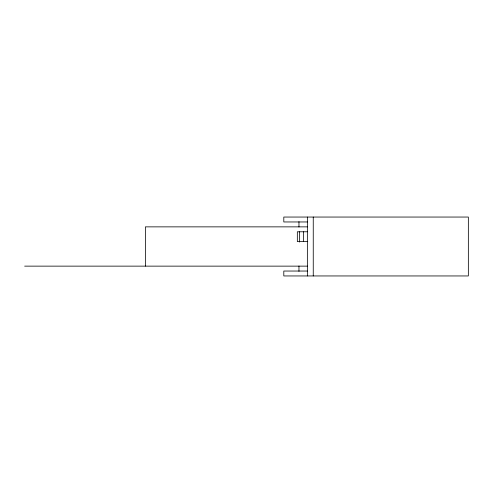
<?xml version="1.0" encoding="UTF-8"?>
<svg xmlns="http://www.w3.org/2000/svg" width="493" height="493" viewBox="0 0 493 493"><rect width="100%" height="100%" fill="white"/><g stroke="black" fill="none" stroke-linecap="round" stroke-linejoin="round"><path stroke-width="0.74" d="M307.361 221.961L283.802 221.961L283.802 217.049L468.35 217.049L468.35 275.951L283.802 275.951L283.802 271.039L307.361 271.039M307.41 226.866L145.392 226.866L145.392 266.134M307.244 231.778L297.334 231.778L297.334 241.595L307.749 241.595M24.65 266.134L307.503 266.134M313.252 217.049L313.252 275.951M307.361 217.049L307.361 275.951M303.435 231.778L303.435 241.595M299.627 231.778L299.627 242.081M298.961 221.64L298.961 226.996M298.961 266.004L298.961 271.36"/></g></svg>
